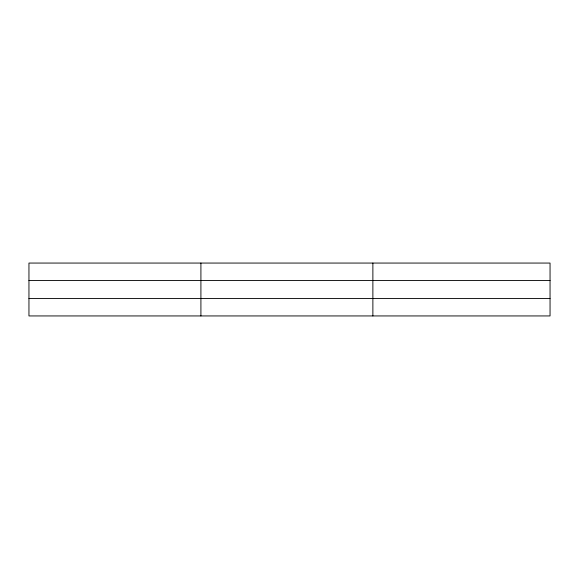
<?xml version="1.0" encoding="UTF-8"?>
<svg xmlns="http://www.w3.org/2000/svg" width="579" height="579" viewBox="0 0 579 579"><rect width="100%" height="100%" fill="white"/><g stroke="black" fill="none" stroke-linecap="round" stroke-linejoin="round"><path stroke-width="0.87" d="M200.913 263.061L200.913 315.939M372.876 263.061L372.876 315.939M550.05 280.511L550.05 263.061L28.95 263.061L28.95 315.939L550.05 315.939L550.05 280.511L28.95 280.511M28.95 298.489L550.05 298.489"/></g></svg>
